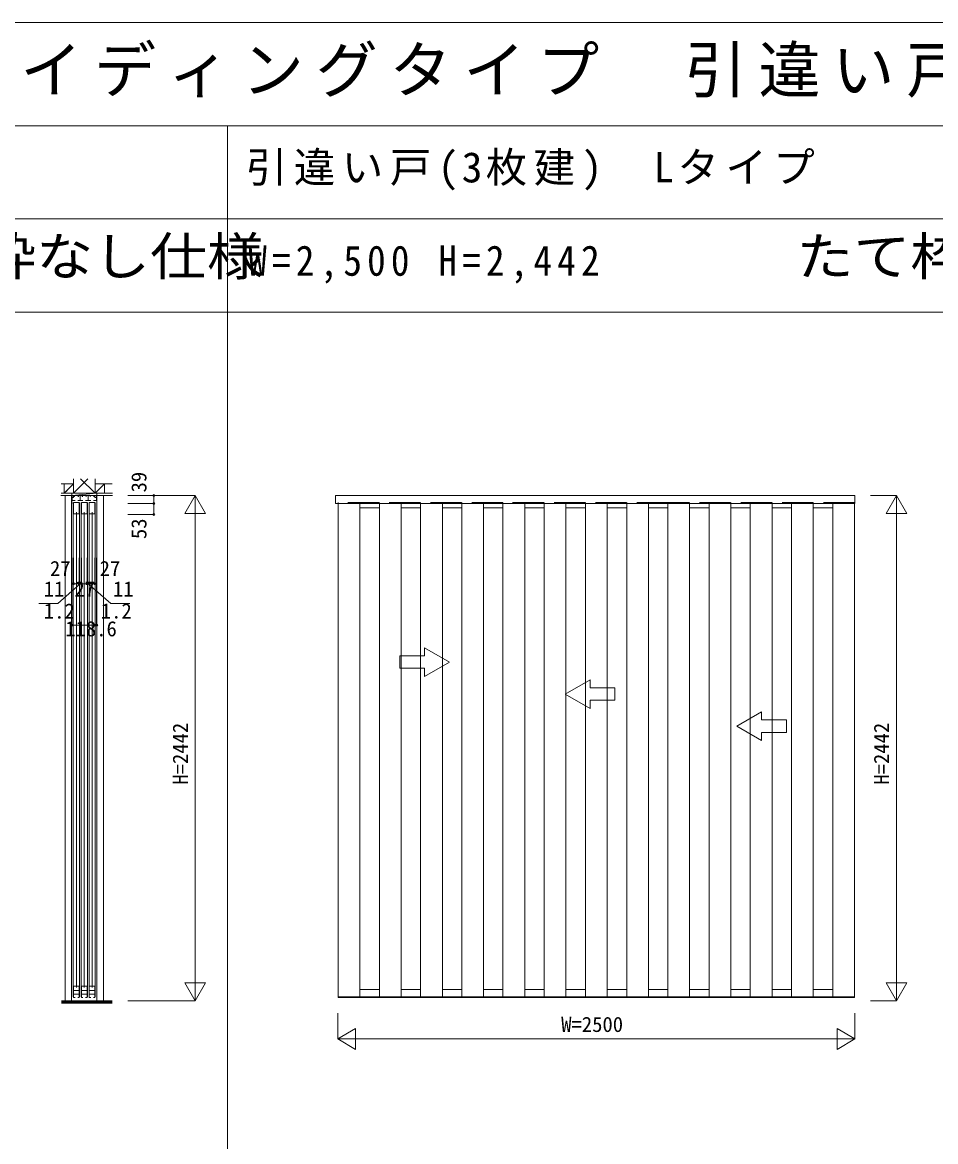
# Model space of a CAD drawing. Units: millimetres, scale not verified. Extents: x -21025 to 6475, y -14850 to 5150.
# Drawn here: x -4017 to 397, y -259 to 5150 of the extents above; entities that cross this region are included whole.
import ezdxf
from ezdxf.enums import TextEntityAlignment as Align

# ---------------------------------------------------------------- set-up
doc = ezdxf.new("R2010")
doc.units = ezdxf.units.MM
doc.header["$LTSCALE"] = 50
doc.linetypes.add('DASHED3', pattern=[4, 3, -1])
doc.layers.add('0-0_0', color=7, linetype='Continuous')
for name, color, linetype, lineweight in [('0-1_YKK_F1', 7, 'Continuous', 9), ('0-2_YKK_N1', 2, 'Continuous', 9), ('0-3_YKK_Z1', 7, 'Continuous', 9), ('0-4_YKK_A1', 4, 'Continuous', 9), ('0-6_YKK_C1', 4, 'Continuous', 9)]:
    doc.layers.add(name, color=color, linetype=linetype, lineweight=lineweight)
doc.styles.add('ＭＳ ゴシック', font='')
doc.styles.get('ＭＳ ゴシック').set_extended_font_data('MS Gothic')

msp = doc.modelspace()

# ---------------------------------------------------------------- linework, layer by layer
at = {"layer": '0-1_YKK_F1'}
for p, q in [((-21025, 5150), (6475, 5150)), ((-21025, 4650), (5975, 4650)), ((-3025, -14850), (-3025, 4650)), ((-21025, 4200), (5975, 4200)), ((-21025, 3750), (5975, 3750))]:
    msp.add_line(p, q, dxfattribs=at)
at = {"layer": '0-2_YKK_N1'}
for p, q in [((-3506.5, 2863.5), (-3181.5, 2863.5)), ((-3506.5, 2824.5), (-3381.5, 2824.5)), ((-3381.5, 2824.5), (-3381.5, 2863.5)), ((-3381.5, 2824.5), (-3381.5, 2771.5)), ((82.28, 2863.5), (207.28, 2863.5)), ((207.28, 421.5), (207.28, 2863.5)), ((-3506.5, 2771.5), (-3381.5, 2771.5)), ((-3231.5, 2776.9), (-3131.5, 2776.9)), ((157.28, 2776.9), (257.28, 2776.9)), ((-3778.19, 2236.95), (-3778.19, 2561.95)), ((-3776.99, 2236.95), (-3776.99, 2561.95)), ((-3769.19, 2561.95), (-3769.19, 2436.45)), ((-3742.19, 2561.95), (-3742.19, 2436.45)), ((-3731.19, 2561.95), (-3731.19, 2436.45)), ((-3704.19, 2561.95), (-3704.19, 2436.45)), ((-3693.19, 2561.95), (-3693.19, 2436.45)), ((-3666.19, 2561.95), (-3666.19, 2436.45)), ((-3658.39, 2236.95), (-3658.39, 2561.95)), ((-3657.19, 2236.95), (-3657.19, 2561.95)), ((-3736.69, 2436.95), (-3845.87, 2341.93)), ((-3769.19, 2436.95), (-3742.19, 2436.95)), ((-3742.19, 2436.95), (-3731.19, 2436.95)), ((-3731.19, 2436.95), (-3704.19, 2436.95)), ((-3704.19, 2436.95), (-3693.19, 2436.95)), ((-3698.69, 2436.95), (-3589.51, 2341.93)), ((-3693.19, 2436.95), (-3666.19, 2436.95)), ((-3845.87, 2341.93), (-3937.72, 2341.93)), ((-3589.51, 2341.93), (-3497.66, 2341.93)), ((-3776.99, 2236.95), (-3778.19, 2236.95)), ((-3776.99, 2236.95), (-3658.39, 2236.95)), ((-3658.39, 2236.95), (-3657.19, 2236.95)), ((-3131.5, 508.1), (-3231.5, 508.1)), ((257.28, 508.1), (157.28, 508.1)), ((82.28, 421.5), (207.28, 421.5)), ((7.28, 361.5), (7.28, 236.5)), ((-2406.12, 286.5), (-2406.12, 186.5)), ((7.28, 236.5), (-79.32, 186.5))]:
    msp.add_line(p, q, dxfattribs=at)
for points in [[(-3506.5, 421.5), (-3181.5, 421.5), (-3181.5, 2863.5)], [(-3231.5, 2776.9), (-3181.5, 2863.5), (-3131.5, 2776.9)], [(157.28, 2776.9), (207.28, 2863.5), (257.28, 2776.9)], [(-3131.5, 508.1), (-3181.5, 421.5), (-3231.5, 508.1)], [(257.28, 508.1), (207.28, 421.5), (157.28, 508.1)], [(-2492.72, 361.5), (-2492.72, 236.5), (-2406.12, 186.5)], [(-2406.12, 286.5), (-2492.72, 236.5), (7.28, 236.5)], [(7.28, 236.5), (-79.32, 286.5), (-79.32, 186.5)]]:
    msp.add_lwpolyline(points, dxfattribs=at)
for centre in [(-3381.5, 2863.5), (-3381.5, 2824.5), (-3381.5, 2771.5), (-3769.19, 2436.95), (-3742.19, 2436.95), (-3731.19, 2436.95), (-3704.19, 2436.95), (-3693.19, 2436.95), (-3666.19, 2436.95), (-3778.19, 2236.95), (-3776.99, 2236.95), (-3658.39, 2236.95), (-3657.19, 2236.95)]:
    msp.add_circle(centre, 5, dxfattribs=at)
at = {"layer": '0-3_YKK_Z1'}
for p, q in [((-3700.19, 2944), (-3770.19, 2874)), ((-3770.19, 2944), (-3770.19, 2874)), ((-3735.19, 2944), (-3665.19, 2874)), ((-3665.19, 2874), (-3665.19, 2944)), ((-3815.19, 2919), (-3829.82, 2919)), ((-3829.82, 2874), (-3581.85, 2874)), ((-3815.19, 2874), (-3770.19, 2919)), ((-3815.19, 2919), (-3815.19, 2874)), ((-3770.19, 2919), (-3815.19, 2919)), ((-3815.19, 2874), (-3800.98, 2888.21)), ((-3815.19, 2874), (-3770.19, 2874)), ((-3778.19, 2863.5), (-3657.19, 2874)), ((-3778.19, 2863.5), (-3778.19, 2874)), ((-3770.19, 2874), (-3770.19, 2919)), ((-3770.19, 2874), (-3665.19, 2874)), ((-3665.19, 2874), (-3620.19, 2919)), ((-3665.19, 2919), (-3665.19, 2874)), ((-3620.19, 2919), (-3665.19, 2919)), ((-3665.19, 2874), (-3650.77, 2888.42)), ((-3665.19, 2874), (-3620.19, 2874)), ((-3657.19, 2863.5), (-3657.19, 2874)), ((-3620.19, 2919), (-3582.25, 2919)), ((-3620.19, 2874), (-3620.19, 2919)), ((-3830.68, 2863.5), (-3581.5, 2863.5)), ((-3810.69, 2863.5), (-3810.69, 421.5)), ((-3779.19, 2863.5), (-3779.19, 421.5)), ((-3656.19, 2863.5), (-3656.19, 421.5)), ((-3624.69, 2863.5), (-3624.69, 421.5)), ((-3828.32, 421.5), (-3583.25, 421.5)), ((-3828.32, 419.5), (-3583.25, 419.5)), ((-3828.32, 417.5), (-3583.25, 417.5)), ((-3828.32, 415.5), (-3583.25, 415.5)), ((-3828.32, 413.5), (-3583.25, 413.5)), ((-3828.32, 411.5), (-3583.25, 411.5)), ((-3583.25, 409.5), (-3828.32, 409.5))]:
    msp.add_line(p, q, dxfattribs=at)
at = {"layer": '0-4_YKK_A1'}
for p, q in [((-2502.7, 2863.5), (7.28, 2863.5)), ((-2502.7, 2824.5), (-2502.7, 2863.5)), ((7.28, 2824.5), (-2502.7, 2824.5)), ((-2490.7, 2824.5), (-2490.7, 440.5)), ((-2385.7, 440.5), (-2385.7, 2824.5)), ((-2291.33, 2824.5), (-2291.33, 440.5)), ((-2186.32, 440.5), (-2186.32, 2824.5)), ((-2091.95, 2824.5), (-2091.95, 440.5)), ((-1986.95, 440.5), (-1986.95, 2824.5)), ((-1892.57, 2824.5), (-1892.57, 440.5)), ((-1787.57, 440.5), (-1787.57, 2824.5)), ((-1693.96, 2824.5), (-1693.96, 440.5)), ((-1588.96, 440.5), (-1588.96, 2824.5)), ((-1494.59, 2824.5), (-1494.59, 440.5)), ((-1389.59, 440.5), (-1389.59, 2824.5)), ((-1295.21, 2824.5), (-1295.21, 440.5)), ((-1190.21, 440.5), (-1190.21, 2824.5)), ((-1095.84, 2824.5), (-1095.84, 440.5)), ((-990.84, 440.5), (-990.84, 2824.5)), ((-897.22, 2824.5), (-897.22, 440.5)), ((-792.22, 440.5), (-792.22, 2824.5)), ((-697.85, 2824.5), (-697.85, 440.5)), ((-592.85, 440.5), (-592.85, 2824.5)), ((-498.47, 2824.5), (-498.47, 440.5)), ((-393.47, 440.5), (-393.47, 2824.5)), ((-299.1, 2824.5), (-299.1, 440.5)), ((-194.09, 440.5), (-194.09, 2824.5)), ((-99.72, 2824.5), (-99.72, 440.5)), ((5.28, 440.5), (5.28, 2824.5)), ((7.28, 2824.5), (7.28, 2863.5)), ((-2385.7, 2804.5), (-2291.33, 2804.5)), ((-2186.32, 2804.5), (-2091.95, 2804.5)), ((-1986.95, 2804.5), (-1892.57, 2804.5)), ((-1787.57, 2804.5), (-1693.96, 2804.5)), ((-1588.96, 2804.5), (-1494.59, 2804.5)), ((-1389.59, 2804.5), (-1295.21, 2804.5)), ((-1190.21, 2804.5), (-1095.84, 2804.5)), ((-990.84, 2804.5), (-897.22, 2804.5)), ((-792.22, 2804.5), (-697.85, 2804.5)), ((-592.85, 2804.5), (-498.47, 2804.5)), ((-393.47, 2804.5), (-299.1, 2804.5)), ((-194.09, 2804.5), (-99.72, 2804.5)), ((-2072.7, 2088.5), (-2072.7, 2127.78)), ((-1952.7, 2058.5), (-2072.7, 2127.78)), ((-1952.7, 2058.5), (-2072.7, 1989.22)), ((-2192.7, 2028.5), (-2072.7, 2028.5)), ((-2072.7, 1989.22), (-2072.7, 2028.5)), ((-1392.7, 1903.5), (-1272.7, 1972.78)), ((-1272.7, 1933.5), (-1272.7, 1972.78)), ((-1392.7, 1903.5), (-1272.7, 1834.22)), ((-1272.7, 1933.5), (-1152.7, 1933.5)), ((-1152.7, 1933.5), (-1152.7, 1873.5)), ((-1152.7, 1873.5), (-1272.7, 1873.5)), ((-1272.7, 1834.22), (-1272.7, 1873.5)), ((-563.7, 1748.5), (-443.7, 1817.78)), ((-443.7, 1778.5), (-443.7, 1817.78)), ((-563.7, 1748.5), (-443.7, 1679.22)), ((-443.7, 1778.5), (-323.7, 1778.5)), ((-323.7, 1778.5), (-323.7, 1718.5)), ((-443.7, 1679.22), (-443.7, 1718.5)), ((-323.7, 1718.5), (-443.7, 1718.5)), ((-2490.9, 437), (-2490.89, 436.91)), ((-2490.89, 436.91), (-2490.87, 436.83)), ((-2490.87, 436.83), (-2490.83, 436.75)), ((-2490.83, 436.75), (-2490.78, 436.68)), ((-2490.78, 436.68), (-2490.72, 436.62)), ((-2490.72, 436.62), (-2490.65, 436.57)), ((-2490.7, 440.5), (-1693.96, 440.5)), ((-2490.65, 436.57), (-2490.57, 436.53)), ((-2490.57, 436.53), (-2490.49, 436.51)), ((-2490.49, 436.51), (-2490.4, 436.5)), ((-2489.4, 436.5), (-2490.4, 436.5)), ((-2489.4, 440.5), (-2485, 440.5)), ((-2485, 440.5), (-2485, 437)), ((-2485, 436.5), (-2485, 440.5)), ((-2485, 436.5), (-1693.96, 436.5)), ((-2385.7, 476.5), (-2291.33, 476.5)), ((-2186.32, 476.5), (-2091.95, 476.5)), ((-1986.95, 476.5), (-1892.57, 476.5)), ((-1787.57, 476.5), (-1693.96, 476.5)), ((-1694.16, 437), (-1694.15, 436.91)), ((-1694.15, 436.91), (-1694.13, 436.83)), ((-1694.13, 436.83), (-1694.09, 436.75)), ((-1694.09, 436.75), (-1694.04, 436.68)), ((-1694.04, 436.68), (-1693.98, 436.62)), ((-1693.98, 436.62), (-1693.91, 436.57)), ((-1693.96, 440.5), (-897.22, 440.5)), ((-1693.91, 436.57), (-1693.83, 436.53)), ((-1693.83, 436.53), (-1693.75, 436.51)), ((-1693.75, 436.51), (-1693.66, 436.5)), ((-1692.66, 436.5), (-1693.66, 436.5)), ((-1692.66, 440.5), (-1688.26, 440.5)), ((-1688.26, 440.5), (-1688.26, 437)), ((-1688.26, 436.5), (-1688.26, 440.5)), ((-1688.26, 436.5), (-897.22, 436.5)), ((-1588.96, 476.5), (-1494.59, 476.5)), ((-1389.59, 476.5), (-1295.21, 476.5)), ((-1190.21, 476.5), (-1095.84, 476.5)), ((-990.84, 476.5), (-897.22, 476.5)), ((-897.42, 437), (-897.41, 436.91)), ((-897.41, 436.91), (-897.39, 436.83)), ((-897.39, 436.83), (-897.35, 436.75)), ((-897.35, 436.75), (-897.3, 436.68)), ((-897.3, 436.68), (-897.24, 436.62)), ((-897.24, 436.62), (-897.17, 436.57)), ((-897.22, 440.5), (5.28, 440.5)), ((-897.17, 436.57), (-897.09, 436.53)), ((-897.09, 436.53), (-897.01, 436.51)), ((-897.01, 436.51), (-896.92, 436.5)), ((-895.92, 436.5), (-896.92, 436.5)), ((-895.92, 440.5), (-891.52, 440.5)), ((-891.52, 440.5), (-891.52, 437)), ((-891.52, 436.5), (-891.52, 440.5)), ((-891.52, 436.5), (-0.42, 436.5)), ((-792.22, 476.5), (-697.85, 476.5)), ((-592.85, 476.5), (-498.47, 476.5)), ((-393.47, 476.5), (-299.1, 476.5)), ((-194.09, 476.5), (-99.72, 476.5)), ((-0.42, 440.5), (-0.42, 437)), ((3.98, 440.5), (-0.42, 440.5)), ((-0.42, 436.5), (-0.42, 440.5)), ((3.98, 436.5), (4.98, 436.5)), ((4.98, 436.5), (5.07, 436.51)), ((5.07, 436.51), (5.15, 436.53)), ((5.15, 436.53), (5.23, 436.57)), ((5.23, 436.57), (5.3, 436.62)), ((5.3, 436.62), (5.36, 436.68)), ((5.36, 436.68), (5.41, 436.75)), ((5.41, 436.75), (5.45, 436.83)), ((5.45, 436.83), (5.47, 436.91)), ((5.47, 436.91), (5.48, 437))]:
    msp.add_line(p, q, dxfattribs=at)
at = {"layer": '0-4_YKK_A1', "linetype": 'DASHED3'}
for p, q in [((-1693.96, 2829.5), (-2490.7, 2829.5)), ((-2490.7, 2829.5), (-2490.7, 2824.5)), ((-2385.7, 2824.5), (-2385.7, 2829.5)), ((-2291.33, 2829.5), (-2291.33, 2824.5)), ((-2186.32, 2824.5), (-2186.32, 2829.5)), ((-2091.95, 2829.5), (-2091.95, 2824.5)), ((-1986.95, 2824.5), (-1986.95, 2829.5)), ((-1892.57, 2829.5), (-1892.57, 2824.5)), ((-1787.57, 2824.5), (-1787.57, 2829.5)), ((-897.22, 2829.5), (-1693.96, 2829.5)), ((-1693.96, 2829.5), (-1693.96, 2824.5)), ((-1588.96, 2824.5), (-1588.96, 2829.5)), ((-1494.59, 2829.5), (-1494.59, 2824.5)), ((-1389.59, 2824.5), (-1389.59, 2829.5)), ((-1295.21, 2829.5), (-1295.21, 2824.5)), ((-1190.21, 2824.5), (-1190.21, 2829.5)), ((-1095.84, 2829.5), (-1095.84, 2824.5)), ((-990.84, 2824.5), (-990.84, 2829.5)), ((5.28, 2829.5), (-897.22, 2829.5)), ((-897.22, 2829.5), (-897.22, 2824.5)), ((-792.22, 2824.5), (-792.22, 2829.5)), ((-697.85, 2829.5), (-697.85, 2824.5)), ((-592.85, 2824.5), (-592.85, 2829.5)), ((-498.47, 2829.5), (-498.47, 2824.5)), ((-393.47, 2824.5), (-393.47, 2829.5)), ((-299.1, 2829.5), (-299.1, 2824.5)), ((-194.09, 2824.5), (-194.09, 2829.5)), ((-99.72, 2829.5), (-99.72, 2824.5)), ((5.28, 2824.5), (5.28, 2829.5))]:
    msp.add_line(p, q, dxfattribs=at)
at = {"layer": '0-4_YKK_A1'}
for points in [[(-2072.7, 2088.5), (-2192.7, 2088.5), (-2192.7, 2028.5)], [(-2490.9, 437), (-2490.9, 440.5), (-2489.4, 440.5)], [(-2485, 437), (-2485, 436.5), (-2489.4, 436.5)], [(-1694.16, 437), (-1694.16, 440.5), (-1692.66, 440.5)], [(-1688.26, 437), (-1688.26, 436.5), (-1692.66, 436.5)], [(-897.42, 437), (-897.42, 440.5), (-895.92, 440.5)], [(-891.52, 437), (-891.52, 436.5), (-895.92, 436.5)], [(-0.42, 437), (-0.42, 436.5), (3.98, 436.5)], [(5.48, 437), (5.48, 440.5), (3.98, 440.5)]]:
    msp.add_lwpolyline(points, dxfattribs=at)
at = {"layer": '0-6_YKK_C1'}
for p, q in [((-3778.19, 2863.5), (-3778.19, 2824.5)), ((-3657.19, 2863.5), (-3778.19, 2863.5)), ((-3776.69, 2853), (-3769.49, 2853)), ((-3776.69, 2839.7), (-3776.69, 2853)), ((-3761.89, 2839.7), (-3776.69, 2839.7)), ((-3776.19, 2862.2), (-3776.19, 2853)), ((-3770.69, 2829.5), (-3770.69, 440.5)), ((-3769.49, 2853), (-3769.49, 2863.5)), ((-3765.09, 2858.2), (-3765.09, 2863.5)), ((-3763.09, 2858.2), (-3765.09, 2858.2)), ((-3749.49, 2839.7), (-3723.89, 2839.7)), ((-3748.29, 2858.2), (-3746.29, 2858.2)), ((-3746.29, 2858.2), (-3746.29, 2863.5)), ((-3742.19, 2829.5), (-3742.19, 2775.5)), ((-3740.69, 440.5), (-3740.69, 2829.5)), ((-3736.69, 2839.7), (-3736.69, 2863.5)), ((-3732.69, 2829.5), (-3732.69, 440.5)), ((-3727.09, 2858.2), (-3727.09, 2863.5)), ((-3725.09, 2858.2), (-3727.09, 2858.2)), ((-3711.49, 2839.7), (-3685.89, 2839.7)), ((-3710.29, 2858.2), (-3708.29, 2858.2)), ((-3708.29, 2858.2), (-3708.29, 2863.5)), ((-3704.19, 2829.5), (-3704.19, 2775.5)), ((-3702.69, 440.5), (-3702.69, 2829.5)), ((-3698.69, 2839.7), (-3698.69, 2863.5)), ((-3694.69, 2829.5), (-3694.69, 440.5)), ((-3689.09, 2858.2), (-3689.09, 2863.5)), ((-3687.09, 2858.2), (-3689.09, 2858.2)), ((-3658.69, 2839.7), (-3673.49, 2839.7)), ((-3672.29, 2858.2), (-3670.29, 2858.2)), ((-3670.29, 2858.2), (-3670.29, 2863.5)), ((-3666.19, 2829.5), (-3666.19, 2775.5)), ((-3665.89, 2863.5), (-3665.89, 2853)), ((-3665.89, 2853), (-3658.69, 2853)), ((-3664.69, 440.5), (-3664.69, 2829.5)), ((-3659.19, 2862.2), (-3659.19, 2853)), ((-3658.69, 2853), (-3658.69, 2839.7)), ((-3657.19, 2824.5), (-3657.19, 2863.5)), ((-3757.99, 2775.5), (-3769.19, 2775.5)), ((-3755.69, 2782), (-3755.69, 486)), ((-3753.39, 2775.5), (-3742.19, 2775.5)), ((-3719.99, 2775.5), (-3731.19, 2775.5)), ((-3717.69, 2782), (-3717.69, 486)), ((-3715.39, 2775.5), (-3704.19, 2775.5)), ((-3681.99, 2775.5), (-3693.19, 2775.5)), ((-3679.69, 2782), (-3679.69, 486)), ((-3677.39, 2775.5), (-3666.19, 2775.5)), ((-3757.99, 492.5), (-3769.19, 492.5)), ((-3769.19, 492.5), (-3769.19, 436.5)), ((-3753.39, 492.5), (-3742.19, 492.5)), ((-3742.19, 436.5), (-3742.19, 492.5)), ((-3719.99, 492.5), (-3731.19, 492.5)), ((-3731.19, 492.5), (-3731.19, 436.5)), ((-3715.39, 492.5), (-3704.19, 492.5)), ((-3704.19, 436.5), (-3704.19, 492.5)), ((-3681.99, 492.5), (-3693.19, 492.5)), ((-3693.19, 492.5), (-3693.19, 436.5)), ((-3677.39, 492.5), (-3666.19, 492.5)), ((-3666.19, 436.5), (-3666.19, 492.5)), ((-3769.19, 470.8), (-3742.19, 470.8)), ((-3769.19, 453.5), (-3742.19, 453.5)), ((-3769.19, 436.5), (-3762.19, 436.5)), ((-3749.19, 436.5), (-3742.19, 436.5)), ((-3731.19, 470.8), (-3704.19, 470.8)), ((-3731.19, 453.5), (-3704.19, 453.5)), ((-3731.19, 436.5), (-3724.19, 436.5)), ((-3711.19, 436.5), (-3704.19, 436.5)), ((-3693.19, 470.8), (-3666.19, 470.8)), ((-3693.19, 453.5), (-3666.19, 453.5)), ((-3693.19, 436.5), (-3686.19, 436.5)), ((-3673.19, 436.5), (-3666.19, 436.5))]:
    msp.add_line(p, q, dxfattribs=at)
for points in [[(-3769.19, 2775.25), (-3769.19, 2829.5), (-3742.19, 2829.5)], [(-3731.19, 2775.25), (-3731.19, 2829.5), (-3704.19, 2829.5)], [(-3693.19, 2775.25), (-3693.19, 2829.5), (-3666.19, 2829.5)]]:
    msp.add_lwpolyline(points, dxfattribs=at)

# ---------------------------------------------------------------- texts
at = {"layer": '0-0_0', "color": 3, "style": 'ＭＳ ゴシック', "width": 1.1}
for p in [(-4774.95, 3872.59), (-274.95, 3872.59)]:
    msp.add_text('たて枠なし仕様', height=183.3, dxfattribs=at).set_placement(p, align=Align.BOTTOM_LEFT)
at = {"layer": '0-0_0', "color": 3, "insert": (-20441.67, 4775), "char_height": 219.9, "attachment_point": 7, "style": 'ＭＳ ゴシック'}
msp.add_mtext('\\T1.19;ＡＹＨＳＰ＿Ｈ２５\\~\\~アルミインテリア建材\\~\\~［スクリーンパーティション］\\~\\~間仕切\\~\\~上吊り\\~\\~スライディングタイプ\\~\\~引違い戸（３枚建）\\~\\~呼称高２４', dxfattribs=at)
at = {"layer": '0-0_0', "char_height": 146.6, "attachment_point": 7, "style": 'ＭＳ ゴシック'}
for s, insert in [('\\T1.16;引違い戸(3枚建)\\~\\~Lタイプ', (-2936.67, 4337.5)), ('\\T1.28;\\W0.9;W=2,500\\~H=2,442', (-2925, 3887.5))]:
    msp.add_mtext(s, dxfattribs=dict(at, insert=insert))
at = {"layer": '0-2_YKK_N1', "color": 4, "style": 'ＭＳ ゴシック'}
for s, p in [('39', (-3395.01, 2878.22)), ('53', (-3395.01, 2652.74)), ('H=2442', (-3195.01, 1465.62)), ('H=2442', (193.77, 1465.62))]:
    msp.add_text(s, height=73.31, rotation=90, dxfattribs=at).set_placement(p, align=Align.BOTTOM_LEFT)
for s, p in [('27', (-3883.43, 2451.92)), ('27', (-3643.22, 2451.92)), ('11', (-3913.5, 2352.91)), ('27', (-3765.5, 2352.91)), ('11', (-3579.14, 2352.91)), ('1.2', (-3913.13, 2246.33)), ('1.2', (-3637.6, 2246.72)), ('118.6', (-3809.67, 2160.72)), ('W=2500', (-1412.6, 248.5))]:
    msp.add_text(s, height=73.31, dxfattribs=at).set_placement(p, align=Align.BOTTOM_LEFT)

doc.saveas('drawing.dxf')
